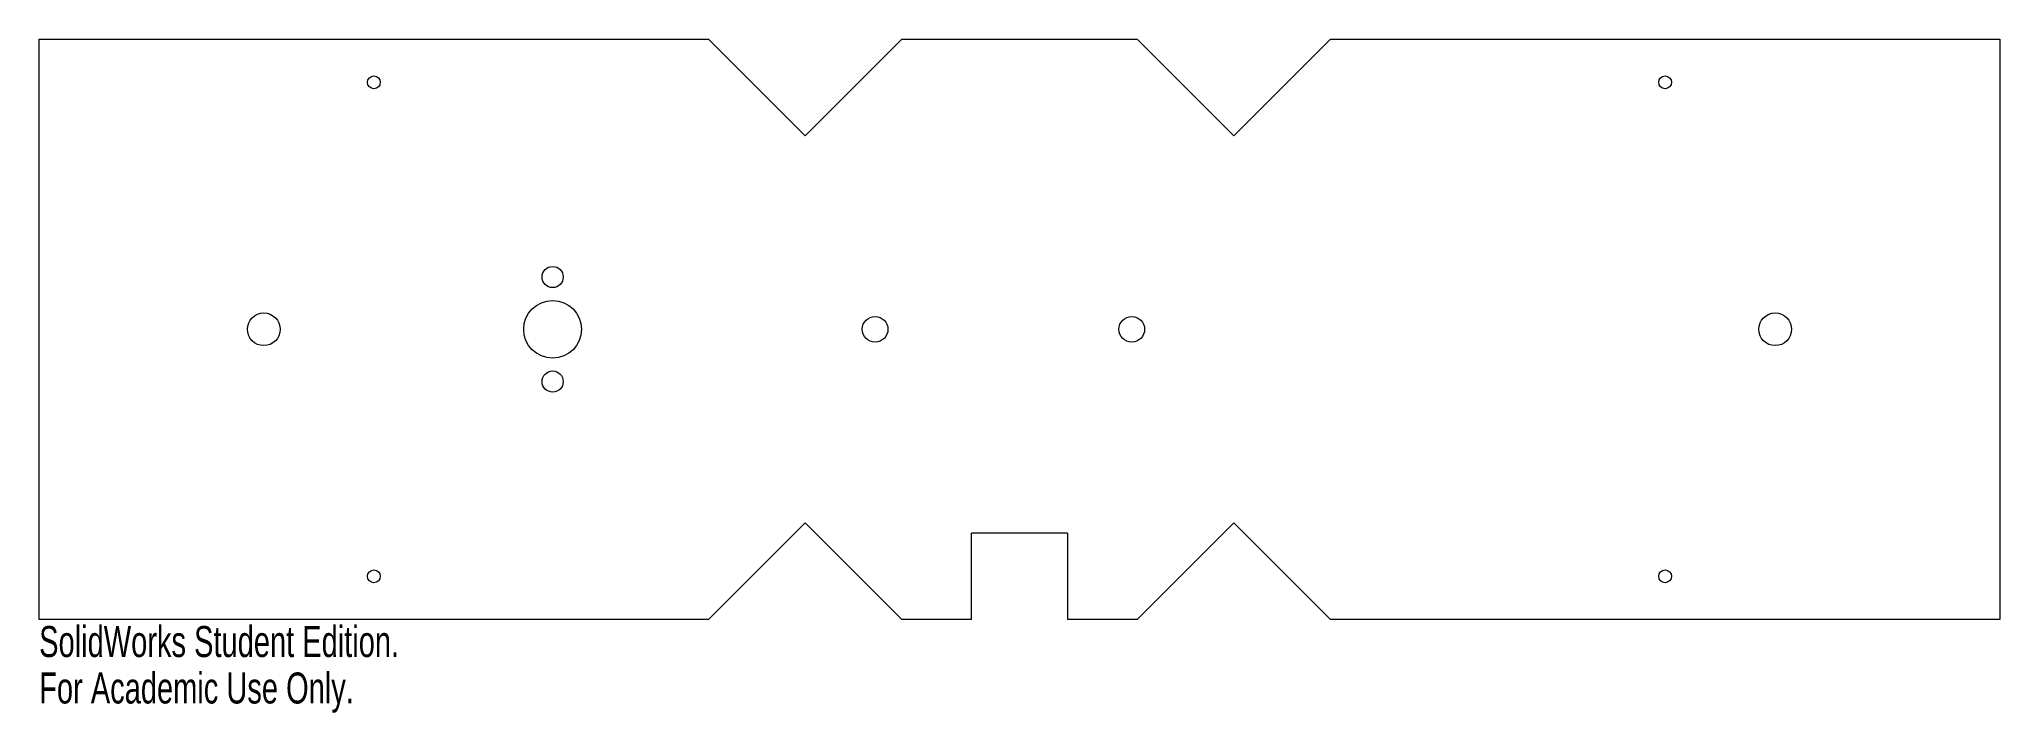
# Model space of a CAD drawing. Header units: millimetres. Extents: x -120 to 185, y -30 to 75.
import ezdxf

# ---------------------------------------------------------------- set-up
doc = ezdxf.new("R2010")
doc.units = ezdxf.units.MM
doc.styles.add('SLDTEXTSTYLE0', font='TXT', dxfattribs={"width": 0.7})

msp = doc.modelspace()

# ---------------------------------------------------------------- linework, layer by layer
at = {"color": 7, "linetype": 'Continuous', "lineweight": 15}
for p, q in [((-120.25, -15.25), (-120.25, 75.25)), ((-120.25, 75.25), (-15.95, 75.25)), ((-0.9, 60.19), (-15.95, 75.25)), ((14.16, 75.25), (-0.9, 60.19)), ((14.16, 75.25), (50.84, 75.25)), ((65.9, 60.19), (50.84, 75.25)), ((80.95, 75.25), (65.9, 60.19)), ((80.95, 75.25), (185.25, 75.25)), ((185.25, 75.25), (185.25, -15.25)), ((-15.95, -15.25), (-0.9, -0.19)), ((-0.9, -0.19), (14.16, -15.25)), ((40, -1.79), (25, -1.79)), ((25, -15.25), (25, -1.79)), ((40, -1.79), (40, -15.25)), ((50.84, -15.25), (65.9, -0.19)), ((65.9, -0.19), (80.95, -15.25)), ((-15.95, -15.25), (-120.25, -15.25)), ((25, -15.25), (14.16, -15.25)), ((50.84, -15.25), (40, -15.25)), ((185.25, -15.25), (80.95, -15.25))]:
    msp.add_line(p, q, dxfattribs=at)
for centre, radius in [((-68.1, 68.52), 1), ((133.1, 68.52), 1), ((-40.25, 38.15), 1.65), ((-40.25, 30), 4.5), ((-85.25, 30), 2.55), ((10, 30), 2), ((50, 30), 2), ((150.25, 30), 2.55), ((-40.25, 21.85), 1.65), ((-68.1, -8.52), 1), ((133.1, -8.52), 1)]:
    msp.add_circle(centre, radius, dxfattribs=at)

# ---------------------------------------------------------------- texts
at = {"color": 7, "linetype": 'Continuous', "char_height": 4.8336, "attachment_point": 1, "style": 'SLDTEXTSTYLE0'}
for s, insert in [('SolidWorks Student Edition.', (-120.25, -16.27)), ('For Academic Use Only.', (-120.25, -23.52))]:
    msp.add_mtext(s, dxfattribs=dict(at, insert=insert))

doc.saveas('drawing.dxf')
